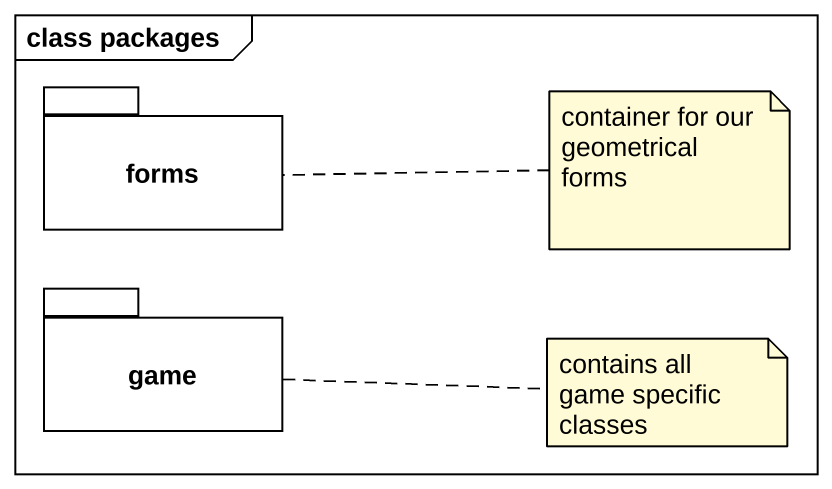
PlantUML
@startuml
mainframe class packages
package forms {
}
package game {
}
note right of forms : container for our geometrical forms
note right of game : contains all game specific classes
@enduml
